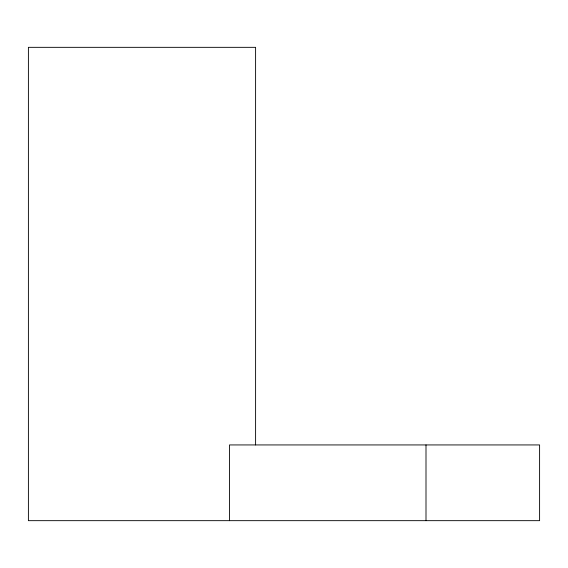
<?xml version="1.0" encoding="UTF-8"?>
<svg xmlns="http://www.w3.org/2000/svg" width="568" height="568" viewBox="0 0 568 568"><rect width="100%" height="100%" fill="white"/><g stroke="black" fill="none" stroke-linecap="round" stroke-linejoin="round"><path stroke-width="0.85" d="M426 444.936L426 520.664M255.6 444.936L255.6 47.336L28.4 47.336L28.4 520.664L539.6 520.664L539.6 444.936L229.486 444.936L229.486 520.664"/></g></svg>
